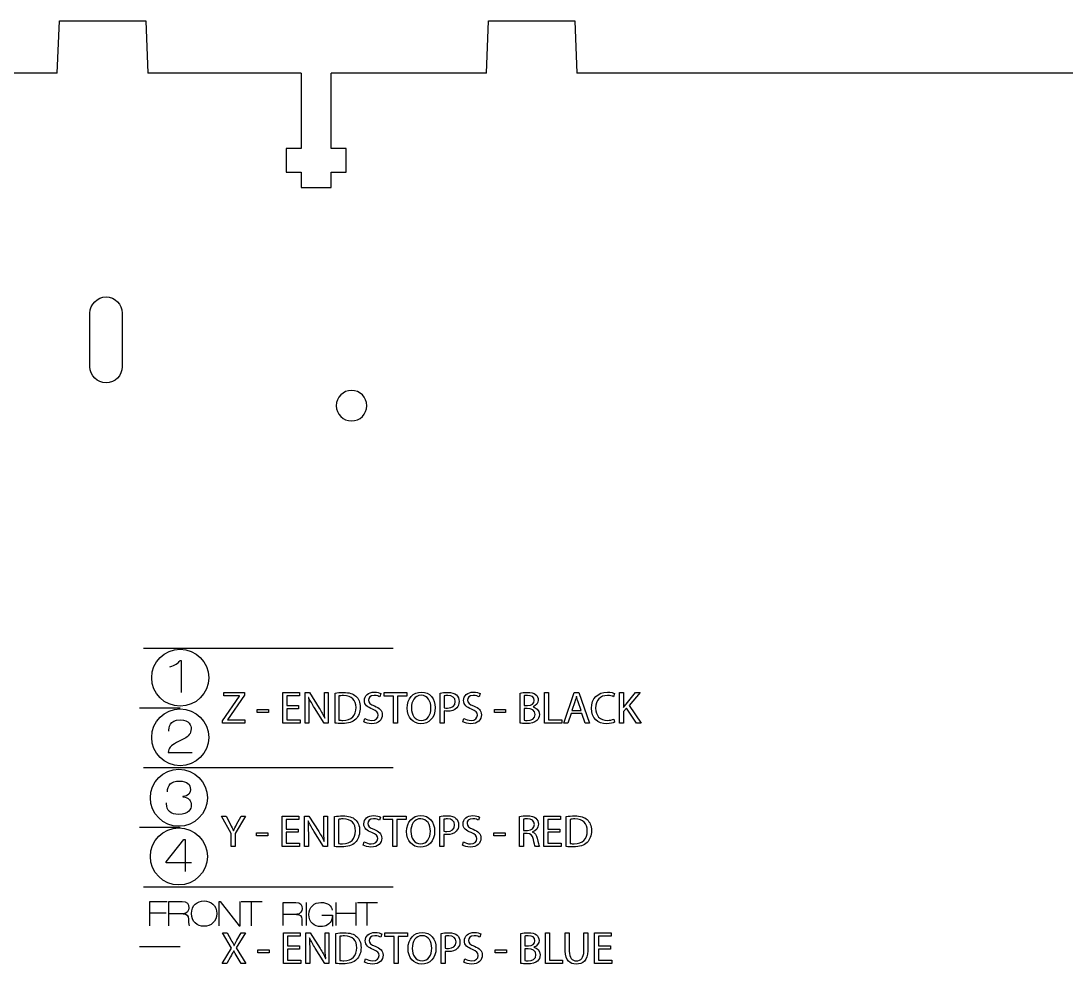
# Model space of a CAD drawing. Header units: millimetres. Extents: x -1014 to -186, y -862 to -38.
# Drawn here: x -575.5 to -478, y -126.3 to -38.4 of the extents above; entities that cross this region are included whole.
import ezdxf

# ---------------------------------------------------------------- set-up
doc = ezdxf.new("R2010")
doc.units = ezdxf.units.MM
doc.layers.add('CUTS', color=1, linetype='Continuous', lineweight=25, true_color=0xff0000)
doc.layers.add('TEXT', color=5, linetype='Continuous', true_color=0x0000ff)

msp = doc.modelspace()

# ---------------------------------------------------------------- linework, layer by layer
at = {"layer": 'CUTS', "color": 1, "lineweight": 25, "true_color": 0xff0000}
for p, q in [((-572.057, -43.31), (-571.857, -38.438)), ((-571.857, -38.438), (-563.819, -38.438)), ((-563.819, -38.438), (-563.619, -43.31)), ((-532.057, -43.31), (-531.857, -38.438)), ((-531.857, -38.438), (-523.828, -38.438)), ((-523.828, -38.438), (-523.628, -43.31)), ((-572.057, -43.31), (-630.968, -43.31)), ((-549.317, -43.31), (-563.619, -43.31)), ((-549.317, -43.31), (-549.317, -50.327)), ((-532.057, -43.31), (-546.516, -43.31)), ((-546.516, -50.327), (-546.516, -43.31)), ((-464.985, -43.31), (-523.628, -43.31)), ((-549.317, -50.327), (-550.717, -50.327)), ((-550.717, -50.327), (-550.717, -52.527)), ((-545.117, -50.327), (-546.516, -50.327)), ((-545.117, -52.527), (-545.117, -50.327)), ((-550.717, -52.527), (-549.317, -52.527)), ((-549.317, -52.527), (-549.317, -53.97)), ((-546.516, -53.97), (-546.516, -52.527)), ((-546.516, -52.527), (-545.117, -52.527)), ((-549.317, -53.97), (-546.516, -53.97))]:
    msp.add_line(p, q, dxfattribs=at)
for points in [[(-569.011, -70.666), (-569.011, -65.666)], [(-566.011, -65.666), (-566.011, -70.666), (-566.011, -70.666)]]:
    msp.add_lwpolyline(points, dxfattribs=at)
for points in [[(-569.011, -65.666), (-569.011, -64.838), (-568.339, -64.166), (-567.511, -64.166)], [(-567.511, -64.166), (-566.683, -64.166), (-566.011, -64.838), (-566.011, -65.666)], [(-567.511, -72.166), (-568.339, -72.166), (-569.011, -71.494), (-569.011, -70.666)], [(-566.011, -70.666), (-566.011, -71.495), (-566.683, -72.166), (-567.511, -72.166)], [(-544.628, -72.874), (-545.415, -72.874), (-546.053, -73.512), (-546.053, -74.299)], [(-543.203, -74.299), (-543.203, -73.512), (-543.841, -72.874), (-544.628, -72.874)], [(-546.053, -74.299), (-546.053, -75.085), (-545.415, -75.723), (-544.628, -75.723)], [(-544.628, -75.723), (-543.841, -75.723), (-543.203, -75.085), (-543.203, -74.299)]]:
    msp.add_open_spline(points, degree=3, dxfattribs=at)
at = {"layer": 'TEXT', "color": 5, "lineweight": 25, "true_color": 0x0000ff}
for points in [[(-564.019, -96.902), (-540.736, -96.902)], [(-560.614, -98.063), (-560.504, -98.063), (-560.504, -101.041)], [(-556.667, -103.68), (-555.089, -101.365), (-555.089, -101.353), (-556.532, -101.353), (-556.532, -101.044), (-554.607, -101.044), (-554.607, -101.268), (-556.18, -103.574), (-556.18, -103.586), (-554.585, -103.586), (-554.585, -103.895), (-556.667, -103.895), (-556.667, -103.68), (-556.667, -103.68)], [(-549.565, -102.559), (-550.669, -102.559), (-550.669, -103.587), (-549.433, -103.587), (-549.433, -103.896), (-551.041, -103.896), (-551.041, -101.044), (-549.497, -101.044), (-549.497, -101.353), (-550.669, -101.353), (-550.669, -102.254), (-549.565, -102.254), (-549.565, -102.559), (-549.565, -102.559)], [(-548.954, -103.896), (-548.954, -101.044), (-548.548, -101.044), (-547.638, -102.487)], [(-547.16, -102.237), (-547.16, -101.044), (-546.814, -101.044), (-546.814, -103.896), (-547.186, -103.896), (-548.091, -102.449)], [(-546.169, -103.887), (-546.169, -101.086), (-546.169, -101.086)], [(-541.885, -101.137), (-541.987, -101.438)], [(-540.721, -101.357), (-541.588, -101.357), (-541.588, -101.044), (-539.477, -101.044), (-539.477, -101.357), (-540.349, -101.357), (-540.349, -103.895), (-540.721, -103.895), (-540.721, -101.357), (-540.721, -101.357)], [(-535.988, -102.753), (-535.988, -103.895), (-536.356, -103.895), (-536.356, -101.078), (-536.356, -101.078)], [(-532.64, -101.137), (-532.741, -101.438)], [(-528.923, -103.888), (-528.923, -101.086), (-528.923, -101.086)], [(-526.632, -101.044), (-526.26, -101.044), (-526.26, -103.587), (-525.041, -103.587), (-525.041, -103.896), (-526.632, -103.896), (-526.632, -101.044), (-526.632, -101.044)], [(-524.169, -102.999), (-524.465, -103.896), (-524.845, -103.896), (-523.872, -101.044), (-523.433, -101.044), (-522.459, -103.896), (-522.853, -103.896), (-523.157, -102.999), (-524.169, -102.999), (-524.169, -102.999)], [(-520.106, -101.124), (-520.199, -101.425)], [(-519.648, -101.044), (-519.279, -101.044), (-519.279, -102.419), (-519.267, -102.419)], [(-519.042, -102.115), (-518.171, -101.044), (-517.714, -101.044), (-518.746, -102.254), (-517.634, -103.896), (-518.069, -103.896), (-519.005, -102.495), (-519.279, -102.809), (-519.279, -103.896), (-519.648, -103.896), (-519.648, -101.044), (-519.648, -101.044)], [(-548.62, -101.497), (-548.633, -101.501)], [(-545.801, -101.353), (-545.801, -103.608), (-545.801, -103.608)], [(-535.988, -101.344), (-535.988, -102.453), (-535.988, -102.453)], [(-528.554, -101.331), (-528.554, -102.254), (-528.554, -102.254)], [(-528.554, -102.254), (-528.22, -102.254)], [(-523.813, -101.886), (-524.092, -102.711), (-523.229, -102.711), (-523.229, -102.711)], [(-523.661, -101.37), (-523.669, -101.37)], [(-523.229, -102.711), (-523.513, -101.89)], [(-564.395, -102.461), (-560.604, -102.461)], [(-553.429, -102.618), (-552.384, -102.618), (-552.384, -102.889), (-553.429, -102.889), (-553.429, -102.618), (-553.429, -102.618)], [(-548.608, -102.677), (-548.608, -103.896), (-548.954, -103.896), (-548.954, -103.896)], [(-531.314, -102.618), (-530.269, -102.618), (-530.269, -102.889), (-531.314, -102.889), (-531.314, -102.618), (-531.314, -102.618)], [(-528.25, -102.529), (-528.554, -102.529), (-528.554, -103.616), (-528.554, -103.616)], [(-527.712, -102.36), (-527.712, -102.373)], [(-547.131, -103.414), (-547.118, -103.409)], [(-543.493, -103.757), (-543.396, -103.447), (-543.396, -103.447)], [(-534.247, -103.757), (-534.15, -103.447), (-534.15, -103.447)], [(-520.186, -103.511), (-520.114, -103.807), (-520.114, -103.807)], [(-560.21, -105.324), (-560.938, -105.696)], [(-561.712, -106.632), (-559.495, -106.632)], [(-564.019, -108.02), (-540.736, -108.02)], [(-560.347, -110.738), (-560.347, -110.747)], [(-555.838, -115.395), (-555.838, -114.186), (-556.743, -112.544), (-556.32, -112.544), (-555.918, -113.331)], [(-555.339, -113.331), (-554.928, -112.544), (-554.513, -112.544), (-555.466, -114.181), (-555.466, -115.395), (-555.838, -115.395), (-555.838, -115.395)], [(-549.615, -114.059), (-550.72, -114.059), (-550.72, -115.087), (-549.484, -115.087), (-549.484, -115.396), (-551.092, -115.396), (-551.092, -112.544), (-549.548, -112.544), (-549.548, -112.853), (-550.72, -112.853), (-550.72, -113.755), (-549.615, -113.755), (-549.615, -114.059), (-549.615, -114.059)], [(-549.005, -115.395), (-549.005, -112.544), (-548.599, -112.544), (-547.689, -113.987)], [(-548.671, -112.997), (-548.684, -113.001)], [(-547.211, -113.737), (-547.211, -112.544), (-546.864, -112.544), (-546.864, -115.395), (-547.237, -115.395), (-548.142, -113.949)], [(-546.22, -115.387), (-546.22, -112.586), (-546.22, -112.586)], [(-545.851, -112.853), (-545.851, -115.108), (-545.851, -115.108)], [(-541.937, -112.637), (-542.038, -112.938)], [(-540.772, -112.857), (-541.639, -112.857), (-541.639, -112.544), (-539.528, -112.544), (-539.528, -112.857), (-540.399, -112.857), (-540.399, -115.396), (-540.772, -115.396), (-540.772, -112.857), (-540.772, -112.857)], [(-536.039, -114.253), (-536.039, -115.396), (-536.407, -115.396), (-536.407, -112.578), (-536.407, -112.578)], [(-536.039, -112.844), (-536.039, -113.953), (-536.039, -113.953)], [(-532.691, -112.637), (-532.793, -112.938)], [(-528.258, -114.161), (-528.605, -114.161), (-528.605, -115.396), (-528.974, -115.396), (-528.974, -112.582), (-528.974, -112.582)], [(-528.605, -112.84), (-528.605, -113.881), (-528.605, -113.881)], [(-525.224, -114.059), (-526.328, -114.059), (-526.328, -115.087), (-525.092, -115.087), (-525.092, -115.396), (-526.7, -115.396), (-526.7, -112.544), (-525.156, -112.544), (-525.156, -112.853), (-526.328, -112.853), (-526.328, -113.755), (-525.224, -113.755), (-525.224, -114.059), (-525.224, -114.059)], [(-524.613, -115.387), (-524.613, -112.586), (-524.613, -112.586)], [(-524.245, -112.853), (-524.245, -115.108), (-524.245, -115.108)], [(-564.395, -113.58), (-560.604, -113.58)], [(-555.635, -113.919), (-555.626, -113.919)], [(-528.605, -113.881), (-528.229, -113.881)], [(-560.153, -116.912), (-561.913, -116.912), (-561.913, -116.798), (-560.263, -114.72), (-560.153, -114.72), (-560.153, -116.912)], [(-553.479, -114.118), (-552.434, -114.118), (-552.434, -114.389), (-553.479, -114.389), (-553.479, -114.118), (-553.479, -114.118)], [(-548.658, -114.177), (-548.658, -115.395), (-549.005, -115.395), (-549.005, -115.395)], [(-547.182, -114.913), (-547.169, -114.909)], [(-543.544, -115.256), (-543.447, -114.947), (-543.447, -114.947)], [(-534.299, -115.256), (-534.202, -114.947), (-534.202, -114.947)], [(-531.365, -114.118), (-530.32, -114.118), (-530.32, -114.389), (-531.365, -114.389), (-531.365, -114.118), (-531.365, -114.118)], [(-527.751, -114.025), (-527.751, -114.038)], [(-527.116, -115.396), (-527.497, -115.396)], [(-559.544, -116.912), (-560.153, -116.912), (-560.153, -117.699)], [(-564.019, -119.139), (-540.736, -119.139)], [(-563.424, -122.766), (-563.424, -120.495), (-561.831, -120.495)], [(-561.665, -122.766), (-561.665, -120.495), (-560.415, -120.495)], [(-556.966, -122.766), (-556.966, -120.495), (-556.883, -120.495), (-555.094, -122.766), (-555.02, -122.766), (-555.02, -120.495)], [(-554.932, -120.495), (-552.974, -120.495)], [(-553.948, -122.766), (-553.948, -120.495)], [(-551.012, -122.757), (-551.012, -120.602), (-549.826, -120.602)], [(-548.872, -120.602), (-548.872, -122.757)], [(-546.071, -122.757), (-546.071, -120.602)], [(-544.224, -120.602), (-544.224, -122.757)], [(-544.077, -120.602), (-542.218, -120.602)], [(-543.178, -122.756), (-543.178, -120.621)], [(-563.424, -121.552), (-561.924, -121.552)], [(-560.329, -121.656), (-560.333, -121.662), (-561.665, -121.667)], [(-549.745, -121.703), (-549.748, -121.709), (-551.013, -121.714)], [(-546.071, -121.604), (-544.224, -121.604)], [(-547.415, -121.794), (-546.401, -121.794), (-546.401, -122.805)], [(-555.922, -125.669), (-556.265, -126.295), (-556.688, -126.295), (-555.817, -124.853), (-556.654, -123.444), (-556.227, -123.444), (-555.85, -124.112)], [(-555.317, -124.112), (-554.932, -123.444), (-554.505, -123.444), (-555.372, -124.832), (-554.484, -126.295), (-554.911, -126.295), (-554.911, -126.296)], [(-549.488, -124.959), (-550.593, -124.959), (-550.593, -125.987), (-549.357, -125.987), (-549.357, -126.296), (-550.965, -126.296), (-550.965, -123.444), (-549.421, -123.444), (-549.421, -123.753), (-550.593, -123.753), (-550.593, -124.654), (-549.488, -124.654), (-549.488, -124.959), (-549.488, -124.959)], [(-548.878, -126.296), (-548.878, -123.444), (-548.472, -123.444), (-547.562, -124.887)], [(-547.084, -124.637), (-547.084, -123.444), (-546.737, -123.444), (-546.737, -126.296), (-547.11, -126.296), (-548.015, -124.849)], [(-546.093, -126.288), (-546.093, -123.486), (-546.093, -123.486)], [(-541.809, -123.537), (-541.911, -123.837)], [(-540.645, -123.757), (-541.512, -123.757), (-541.512, -123.444), (-539.401, -123.444), (-539.401, -123.757), (-540.272, -123.757), (-540.272, -126.296), (-540.645, -126.296), (-540.645, -123.757), (-540.645, -123.757)], [(-535.912, -125.154), (-535.912, -126.296), (-536.28, -126.296), (-536.28, -123.478), (-536.28, -123.478)], [(-532.564, -123.537), (-532.666, -123.837)], [(-528.846, -126.287), (-528.846, -123.486), (-528.846, -123.486)], [(-526.556, -123.444), (-526.184, -123.444), (-526.184, -125.987), (-524.965, -125.987), (-524.965, -126.296), (-526.556, -126.296), (-526.556, -123.444), (-526.556, -123.444)], [(-524.71, -125.124), (-524.71, -123.444), (-524.338, -123.444), (-524.338, -123.444)], [(-524.338, -123.444), (-524.338, -125.137)], [(-522.98, -125.137), (-522.98, -123.444), (-522.607, -123.444), (-522.607, -125.111)], [(-520.495, -124.959), (-521.599, -124.959), (-521.599, -125.987), (-520.363, -125.987), (-520.363, -126.296), (-521.971, -126.296), (-521.971, -123.444), (-520.427, -123.444), (-520.427, -123.753), (-521.599, -123.753), (-521.599, -124.654), (-520.495, -124.654), (-520.495, -124.959), (-520.495, -124.959)], [(-564.395, -124.698), (-560.604, -124.698)], [(-555.588, -124.595), (-555.576, -124.595)], [(-548.544, -123.897), (-548.556, -123.901)], [(-545.724, -123.753), (-545.724, -126.008), (-545.724, -126.008)], [(-535.912, -123.745), (-535.912, -124.853), (-535.912, -124.853)], [(-528.478, -123.732), (-528.478, -124.654), (-528.478, -124.654)], [(-528.478, -124.654), (-528.144, -124.654)], [(-555.605, -125.103), (-555.614, -125.103)], [(-554.911, -126.296), (-555.279, -125.665)], [(-553.353, -125.018), (-552.307, -125.018), (-552.307, -125.289), (-553.353, -125.289), (-553.353, -125.018), (-553.353, -125.018)], [(-548.531, -125.077), (-548.531, -126.296), (-548.878, -126.296), (-548.878, -126.296)], [(-531.238, -125.018), (-530.193, -125.018), (-530.193, -125.289), (-531.238, -125.289), (-531.238, -125.018), (-531.238, -125.018)], [(-528.174, -124.929), (-528.478, -124.929), (-528.478, -126.016), (-528.478, -126.016)], [(-527.636, -124.76), (-527.636, -124.773)], [(-547.054, -125.814), (-547.042, -125.809)], [(-543.417, -126.156), (-543.32, -125.847), (-543.32, -125.847)], [(-534.172, -126.156), (-534.074, -125.847), (-534.074, -125.847)]]:
    msp.add_lwpolyline(points, dxfattribs=at)
for points in [[(-563.259, -99.652), (-563.259, -98.185), (-562.07, -96.996), (-560.604, -96.996)], [(-560.604, -96.996), (-559.137, -96.996), (-557.948, -98.185), (-557.948, -99.652)], [(-561.553, -98.625), (-561.096, -98.511), (-560.791, -98.27), (-560.614, -98.063)], [(-560.604, -102.308), (-562.07, -102.308), (-563.259, -101.118), (-563.259, -99.652)], [(-557.948, -99.652), (-557.948, -101.118), (-559.137, -102.308), (-560.604, -102.308)], [(-546.169, -101.086), (-545.945, -101.049), (-545.678, -101.023), (-545.386, -101.023)], [(-545.369, -101.315), (-545.56, -101.315), (-545.703, -101.332), (-545.801, -101.353)], [(-545.386, -101.023), (-544.857, -101.023), (-544.481, -101.15), (-544.231, -101.378)], [(-544.214, -102.415), (-544.21, -101.742), (-544.591, -101.315), (-545.369, -101.315)], [(-543.434, -101.772), (-543.434, -101.328), (-543.066, -100.997), (-542.512, -100.997)], [(-542.525, -101.303), (-542.914, -101.303), (-543.062, -101.535), (-543.062, -101.73)], [(-541.987, -101.438), (-542.076, -101.383), (-542.266, -101.303), (-542.525, -101.303)], [(-542.512, -100.997), (-542.224, -100.997), (-542.008, -101.065), (-541.885, -101.137)], [(-539.442, -102.491), (-539.442, -101.585), (-538.884, -100.993), (-538.122, -100.993)], [(-538.135, -101.294), (-538.748, -101.294), (-539.053, -101.861), (-539.053, -102.483)], [(-537.225, -102.457), (-537.225, -101.886), (-537.521, -101.294), (-538.135, -101.294)], [(-538.122, -100.993), (-537.339, -100.993), (-536.836, -101.59), (-536.836, -102.44)], [(-536.356, -101.078), (-536.178, -101.048), (-535.945, -101.022), (-535.649, -101.022)], [(-535.641, -101.314), (-535.802, -101.314), (-535.924, -101.327), (-535.988, -101.344)], [(-535.649, -101.022), (-535.285, -101.022), (-535.019, -101.107), (-534.85, -101.26)], [(-534.968, -101.878), (-534.968, -101.497), (-535.239, -101.314), (-535.641, -101.314)], [(-534.85, -101.26), (-534.697, -101.395), (-534.6, -101.602), (-534.6, -101.856)], [(-534.188, -101.772), (-534.188, -101.328), (-533.821, -100.997), (-533.266, -100.997)], [(-533.279, -101.303), (-533.668, -101.303), (-533.816, -101.535), (-533.816, -101.73)], [(-532.741, -101.438), (-532.83, -101.383), (-533.021, -101.303), (-533.279, -101.303)], [(-533.266, -100.997), (-532.978, -100.997), (-532.763, -101.065), (-532.64, -101.137)], [(-528.923, -101.086), (-528.762, -101.049), (-528.503, -101.023), (-528.25, -101.023)], [(-528.228, -101.306), (-528.398, -101.306), (-528.495, -101.319), (-528.554, -101.331)], [(-528.25, -101.023), (-527.881, -101.023), (-527.645, -101.086), (-527.471, -101.23)], [(-527.606, -101.772), (-527.606, -101.442), (-527.856, -101.306), (-528.228, -101.306)], [(-527.471, -101.23), (-527.323, -101.34), (-527.23, -101.509), (-527.23, -101.734)], [(-522.272, -102.495), (-522.272, -101.598), (-521.667, -100.997), (-520.783, -100.997)], [(-520.77, -101.306), (-521.438, -101.306), (-521.883, -101.734), (-521.883, -102.483)], [(-520.783, -100.997), (-520.432, -100.997), (-520.203, -101.074), (-520.106, -101.124)], [(-520.199, -101.425), (-520.334, -101.357), (-520.533, -101.306), (-520.77, -101.306)], [(-548.633, -101.501), (-548.612, -101.861), (-548.608, -102.204), (-548.608, -102.677)], [(-548.091, -102.449), (-548.29, -102.132), (-548.481, -101.806), (-548.62, -101.497)], [(-547.118, -103.409), (-547.152, -103.028), (-547.16, -102.682), (-547.16, -102.237)], [(-544.231, -101.378), (-543.973, -101.611), (-543.825, -101.941), (-543.825, -102.402)], [(-542.681, -102.584), (-543.146, -102.415), (-543.434, -102.169), (-543.434, -101.772)], [(-543.062, -101.73), (-543.062, -101.996), (-542.888, -102.127), (-542.495, -102.28)], [(-542.495, -102.28), (-542.012, -102.466), (-541.771, -102.699), (-541.771, -103.118)], [(-535.683, -102.483), (-535.239, -102.483), (-534.968, -102.262), (-534.968, -101.878)], [(-534.6, -101.856), (-534.6, -102.114), (-534.676, -102.317), (-534.82, -102.465)], [(-533.435, -102.584), (-533.901, -102.415), (-534.188, -102.169), (-534.188, -101.772)], [(-533.816, -101.73), (-533.816, -101.996), (-533.643, -102.127), (-533.249, -102.28)], [(-533.249, -102.28), (-532.767, -102.466), (-532.526, -102.699), (-532.526, -103.118)], [(-528.22, -102.254), (-527.835, -102.254), (-527.606, -102.047), (-527.606, -101.772)], [(-527.23, -101.734), (-527.23, -102.013), (-527.416, -102.254), (-527.712, -102.36)], [(-523.669, -101.37), (-523.712, -101.535), (-523.754, -101.713), (-523.813, -101.886)], [(-523.513, -101.89), (-523.577, -101.704), (-523.619, -101.535), (-523.661, -101.37)], [(-519.267, -102.419), (-519.19, -102.309), (-519.114, -102.208), (-519.042, -102.115)], [(-563.259, -105.209), (-563.259, -103.742), (-562.07, -102.553), (-560.604, -102.553)], [(-560.604, -102.553), (-559.137, -102.553), (-557.948, -103.742), (-557.948, -105.209)], [(-547.638, -102.487), (-547.431, -102.821), (-547.262, -103.121), (-547.131, -103.414)], [(-545.428, -103.625), (-544.637, -103.625), (-544.214, -103.185), (-544.214, -102.415)], [(-543.825, -102.402), (-543.825, -102.867), (-543.973, -103.248), (-544.235, -103.511)], [(-541.771, -103.118), (-541.771, -103.558), (-542.093, -103.943), (-542.766, -103.943)], [(-542.74, -103.634), (-542.364, -103.634), (-542.144, -103.434), (-542.144, -103.147)], [(-542.144, -103.147), (-542.144, -102.885), (-542.296, -102.728), (-542.681, -102.584)], [(-538.16, -103.942), (-538.917, -103.942), (-539.442, -103.354), (-539.442, -102.491)], [(-539.053, -102.483), (-539.053, -103.096), (-538.723, -103.642), (-538.139, -103.642)], [(-536.836, -102.44), (-536.836, -103.418), (-537.432, -103.942), (-538.16, -103.942)], [(-538.139, -103.642), (-537.555, -103.642), (-537.225, -103.105), (-537.225, -102.457)], [(-535.988, -102.453), (-535.908, -102.474), (-535.806, -102.483), (-535.683, -102.483)], [(-535.692, -102.779), (-535.802, -102.779), (-535.903, -102.774), (-535.988, -102.753)], [(-534.82, -102.465), (-535.019, -102.673), (-535.332, -102.779), (-535.692, -102.779)], [(-532.526, -103.118), (-532.526, -103.558), (-532.847, -103.943), (-533.52, -103.943)], [(-533.495, -103.634), (-533.118, -103.634), (-532.898, -103.434), (-532.898, -103.147)], [(-532.898, -103.147), (-532.898, -102.885), (-533.05, -102.728), (-533.435, -102.584)], [(-527.514, -103.08), (-527.514, -102.694), (-527.848, -102.529), (-528.25, -102.529)], [(-528.246, -103.634), (-527.865, -103.634), (-527.514, -103.494), (-527.514, -103.08)], [(-527.712, -102.373), (-527.442, -102.436), (-527.124, -102.66), (-527.124, -103.084)], [(-527.124, -103.084), (-527.124, -103.329), (-527.222, -103.519), (-527.37, -103.655)], [(-520.867, -103.942), (-521.671, -103.942), (-522.272, -103.434), (-522.272, -102.495)], [(-521.883, -102.483), (-521.883, -103.185), (-521.48, -103.629), (-520.791, -103.629)], [(-561.649, -104.644), (-561.649, -104.322), (-561.64, -103.586), (-560.591, -103.586)], [(-560.591, -103.586), (-559.753, -103.586), (-559.584, -104.136), (-559.584, -104.424)], [(-545.5, -103.921), (-545.767, -103.921), (-545.983, -103.909), (-546.169, -103.887)], [(-545.801, -103.608), (-545.708, -103.621), (-545.573, -103.625), (-545.428, -103.625)], [(-544.235, -103.511), (-544.506, -103.777), (-544.946, -103.921), (-545.5, -103.921)], [(-542.766, -103.943), (-543.041, -103.943), (-543.341, -103.858), (-543.493, -103.757)], [(-543.396, -103.447), (-543.231, -103.553), (-542.994, -103.634), (-542.74, -103.634)], [(-533.52, -103.943), (-533.795, -103.943), (-534.095, -103.858), (-534.247, -103.757)], [(-534.15, -103.447), (-533.985, -103.553), (-533.749, -103.634), (-533.495, -103.634)], [(-528.351, -103.922), (-528.605, -103.922), (-528.799, -103.905), (-528.923, -103.888)], [(-528.554, -103.616), (-528.478, -103.629), (-528.376, -103.634), (-528.246, -103.634)], [(-527.37, -103.655), (-527.564, -103.837), (-527.886, -103.922), (-528.351, -103.922)], [(-520.114, -103.807), (-520.245, -103.875), (-520.52, -103.942), (-520.867, -103.942)], [(-520.791, -103.629), (-520.562, -103.629), (-520.334, -103.583), (-520.186, -103.511)], [(-560.604, -107.865), (-562.07, -107.865), (-563.259, -106.675), (-563.259, -105.209)], [(-557.948, -105.209), (-557.948, -106.675), (-559.137, -107.865), (-560.604, -107.865)], [(-559.584, -104.424), (-559.584, -104.859), (-559.846, -105.109), (-560.21, -105.324)], [(-560.938, -105.696), (-561.479, -106.013), (-561.704, -106.188), (-561.712, -106.632)], [(-563.384, -110.844), (-563.384, -109.377), (-562.195, -108.188), (-560.728, -108.188)], [(-560.728, -108.188), (-559.261, -108.188), (-558.072, -109.377), (-558.072, -110.844)], [(-561.794, -110.29), (-561.765, -109.672), (-561.502, -109.287), (-560.664, -109.287)], [(-560.664, -109.287), (-559.954, -109.287), (-559.645, -109.608), (-559.645, -110.07)], [(-559.645, -110.07), (-559.645, -110.362), (-559.814, -110.683), (-560.347, -110.738)], [(-560.728, -113.5), (-562.195, -113.5), (-563.384, -112.31), (-563.384, -110.844)], [(-558.072, -110.844), (-558.072, -112.311), (-559.261, -113.5), (-560.728, -113.5)], [(-560.347, -110.747), (-559.772, -110.81), (-559.577, -111.144), (-559.577, -111.542)], [(-561.879, -111.419), (-561.879, -111.394), (-561.874, -111.36), (-561.874, -111.326)], [(-560.732, -112.401), (-561.511, -112.401), (-561.879, -112.012), (-561.879, -111.419)], [(-559.577, -111.542), (-559.577, -111.872), (-559.793, -112.401), (-560.732, -112.401)], [(-548.684, -113.001), (-548.663, -113.361), (-548.658, -113.703), (-548.658, -114.177)], [(-548.142, -113.949), (-548.341, -113.631), (-548.531, -113.305), (-548.671, -112.997)], [(-546.22, -112.586), (-545.996, -112.548), (-545.729, -112.523), (-545.437, -112.523)], [(-545.42, -112.815), (-545.61, -112.815), (-545.754, -112.832), (-545.851, -112.853)], [(-545.437, -112.523), (-544.908, -112.523), (-544.531, -112.649), (-544.282, -112.878)], [(-544.265, -113.915), (-544.261, -113.242), (-544.642, -112.815), (-545.42, -112.815)], [(-544.282, -112.878), (-544.024, -113.111), (-543.876, -113.441), (-543.876, -113.902)], [(-543.485, -113.272), (-543.485, -112.827), (-543.117, -112.498), (-542.563, -112.498)], [(-542.575, -112.802), (-542.965, -112.802), (-543.113, -113.035), (-543.113, -113.23)], [(-542.038, -112.938), (-542.127, -112.882), (-542.318, -112.802), (-542.575, -112.802)], [(-542.563, -112.498), (-542.275, -112.498), (-542.059, -112.565), (-541.937, -112.637)], [(-539.493, -113.991), (-539.493, -113.085), (-538.934, -112.493), (-538.173, -112.493)], [(-538.185, -112.794), (-538.799, -112.794), (-539.103, -113.361), (-539.103, -113.983)], [(-537.276, -113.957), (-537.276, -113.386), (-537.572, -112.794), (-538.185, -112.794)], [(-538.173, -112.493), (-537.39, -112.493), (-536.886, -113.09), (-536.886, -113.94)], [(-536.407, -112.578), (-536.229, -112.548), (-535.996, -112.523), (-535.7, -112.523)], [(-535.692, -112.815), (-535.853, -112.815), (-535.975, -112.827), (-536.039, -112.844)], [(-535.7, -112.523), (-535.336, -112.523), (-535.07, -112.608), (-534.901, -112.76)], [(-535.019, -113.378), (-535.019, -112.997), (-535.29, -112.815), (-535.692, -112.815)], [(-534.901, -112.76), (-534.748, -112.896), (-534.651, -113.103), (-534.651, -113.356)], [(-534.239, -113.272), (-534.239, -112.827), (-533.871, -112.498), (-533.317, -112.498)], [(-533.33, -112.802), (-533.719, -112.802), (-533.867, -113.035), (-533.867, -113.23)], [(-532.793, -112.938), (-532.881, -112.882), (-533.072, -112.802), (-533.33, -112.802)], [(-533.317, -112.498), (-533.029, -112.498), (-532.813, -112.565), (-532.691, -112.637)], [(-528.974, -112.582), (-528.787, -112.548), (-528.516, -112.523), (-528.267, -112.523)], [(-528.241, -112.811), (-528.419, -112.811), (-528.542, -112.823), (-528.605, -112.84)], [(-528.267, -112.523), (-527.873, -112.523), (-527.615, -112.599), (-527.442, -112.755)], [(-527.586, -113.339), (-527.586, -112.971), (-527.852, -112.811), (-528.241, -112.811)], [(-527.442, -112.755), (-527.302, -112.882), (-527.218, -113.077), (-527.218, -113.302)], [(-524.613, -112.586), (-524.389, -112.548), (-524.122, -112.523), (-523.83, -112.523)], [(-523.813, -112.815), (-524.004, -112.815), (-524.148, -112.832), (-524.245, -112.853)], [(-523.83, -112.523), (-523.301, -112.523), (-522.925, -112.649), (-522.675, -112.878)], [(-522.658, -113.915), (-522.654, -113.242), (-523.035, -112.815), (-523.813, -112.815)], [(-522.675, -112.878), (-522.417, -113.111), (-522.269, -113.441), (-522.269, -113.902)], [(-563.384, -116.309), (-563.384, -114.843), (-562.195, -113.654), (-560.728, -113.654)], [(-560.728, -113.654), (-559.261, -113.654), (-558.072, -114.843), (-558.072, -116.309)], [(-555.918, -113.331), (-555.813, -113.546), (-555.724, -113.72), (-555.635, -113.919)], [(-555.626, -113.919), (-555.55, -113.733), (-555.449, -113.546), (-555.339, -113.331)], [(-547.689, -113.987), (-547.482, -114.321), (-547.313, -114.621), (-547.182, -114.913)], [(-547.169, -114.909), (-547.203, -114.528), (-547.211, -114.181), (-547.211, -113.737)], [(-545.479, -115.125), (-544.688, -115.125), (-544.265, -114.685), (-544.265, -113.915)], [(-543.876, -113.902), (-543.876, -114.368), (-544.024, -114.748), (-544.286, -115.01)], [(-542.732, -114.084), (-543.197, -113.915), (-543.485, -113.67), (-543.485, -113.272)], [(-543.113, -113.23), (-543.113, -113.496), (-542.939, -113.627), (-542.546, -113.78)], [(-542.546, -113.78), (-542.064, -113.966), (-541.822, -114.198), (-541.822, -114.617)], [(-539.103, -113.983), (-539.103, -114.596), (-538.774, -115.142), (-538.19, -115.142)], [(-536.886, -113.94), (-536.886, -114.917), (-537.483, -115.442), (-538.211, -115.442)], [(-538.19, -115.142), (-537.605, -115.142), (-537.276, -114.604), (-537.276, -113.957)], [(-536.039, -113.953), (-535.958, -113.974), (-535.857, -113.983), (-535.734, -113.983)], [(-534.871, -113.966), (-535.07, -114.173), (-535.383, -114.279), (-535.742, -114.279)], [(-535.734, -113.983), (-535.29, -113.983), (-535.019, -113.763), (-535.019, -113.378)], [(-534.651, -113.356), (-534.651, -113.615), (-534.727, -113.818), (-534.871, -113.966)], [(-533.486, -114.084), (-533.952, -113.915), (-534.239, -113.67), (-534.239, -113.272)], [(-533.867, -113.23), (-533.867, -113.496), (-533.694, -113.627), (-533.3, -113.78)], [(-533.3, -113.78), (-532.818, -113.966), (-532.577, -114.198), (-532.577, -114.617)], [(-528.229, -113.881), (-527.835, -113.881), (-527.586, -113.665), (-527.586, -113.339)], [(-527.218, -113.302), (-527.218, -113.674), (-527.455, -113.924), (-527.751, -114.025)], [(-523.872, -115.125), (-523.081, -115.125), (-522.658, -114.685), (-522.658, -113.915)], [(-522.269, -113.902), (-522.269, -114.368), (-522.417, -114.748), (-522.679, -115.01)], [(-543.447, -114.947), (-543.282, -115.053), (-543.045, -115.134), (-542.791, -115.134)], [(-541.822, -114.617), (-541.822, -115.058), (-542.144, -115.443), (-542.817, -115.443)], [(-542.791, -115.134), (-542.415, -115.134), (-542.194, -114.935), (-542.194, -114.647)], [(-542.194, -114.647), (-542.194, -114.385), (-542.347, -114.228), (-542.732, -114.084)], [(-538.211, -115.442), (-538.968, -115.442), (-539.493, -114.854), (-539.493, -113.991)], [(-535.742, -114.279), (-535.853, -114.279), (-535.954, -114.275), (-536.039, -114.253)], [(-534.202, -114.947), (-534.036, -115.053), (-533.799, -115.134), (-533.546, -115.134)], [(-532.577, -114.617), (-532.577, -115.058), (-532.898, -115.443), (-533.571, -115.443)], [(-533.546, -115.134), (-533.169, -115.134), (-532.949, -114.935), (-532.949, -114.647)], [(-532.949, -114.647), (-532.949, -114.385), (-533.102, -114.228), (-533.486, -114.084)], [(-527.683, -114.715), (-527.768, -114.321), (-527.924, -114.173), (-528.258, -114.161)], [(-527.751, -114.038), (-527.535, -114.114), (-527.403, -114.317), (-527.336, -114.613)], [(-527.497, -115.396), (-527.544, -115.311), (-527.607, -115.07), (-527.683, -114.715)], [(-527.336, -114.613), (-527.243, -115.011), (-527.175, -115.286), (-527.116, -115.396)], [(-545.551, -115.421), (-545.818, -115.421), (-546.033, -115.408), (-546.22, -115.387)], [(-545.851, -115.108), (-545.759, -115.121), (-545.623, -115.125), (-545.479, -115.125)], [(-544.286, -115.01), (-544.557, -115.277), (-544.997, -115.421), (-545.551, -115.421)], [(-542.817, -115.443), (-543.092, -115.443), (-543.392, -115.358), (-543.544, -115.256)], [(-533.571, -115.443), (-533.846, -115.443), (-534.146, -115.358), (-534.299, -115.256)], [(-523.944, -115.421), (-524.211, -115.421), (-524.427, -115.408), (-524.613, -115.387)], [(-524.245, -115.108), (-524.152, -115.121), (-524.016, -115.125), (-523.872, -115.125)], [(-522.679, -115.01), (-522.95, -115.277), (-523.39, -115.421), (-523.944, -115.421)], [(-560.728, -118.965), (-562.195, -118.965), (-563.384, -117.777), (-563.384, -116.309)], [(-558.072, -116.309), (-558.072, -117.777), (-559.261, -118.965), (-560.728, -118.965)], [(-560.415, -120.495), (-559.961, -120.495), (-559.789, -120.712), (-559.789, -121.116)], [(-559.554, -121.631), (-559.554, -120.881), (-559.026, -120.445), (-558.378, -120.445)], [(-558.378, -120.445), (-557.729, -120.445), (-557.202, -120.881), (-557.202, -121.631)], [(-549.826, -120.602), (-549.395, -120.602), (-549.232, -120.807), (-549.232, -121.19)], [(-548.61, -121.728), (-548.61, -121.015), (-548.109, -120.602), (-547.493, -120.602)], [(-547.493, -120.602), (-546.82, -120.602), (-546.511, -120.9), (-546.432, -121.317)], [(-560.333, -121.662), (-559.983, -121.666), (-559.83, -121.828), (-559.83, -122.14)], [(-559.789, -121.116), (-559.789, -121.332), (-559.935, -121.634), (-560.329, -121.656)], [(-558.378, -122.817), (-559.026, -122.817), (-559.554, -122.381), (-559.554, -121.631)], [(-557.202, -121.631), (-557.202, -122.381), (-557.729, -122.817), (-558.378, -122.817)], [(-549.748, -121.709), (-549.416, -121.713), (-549.272, -121.866), (-549.272, -122.162)], [(-549.232, -121.19), (-549.232, -121.395), (-549.371, -121.682), (-549.745, -121.703)], [(-547.493, -122.853), (-548.109, -122.853), (-548.61, -122.439), (-548.61, -121.728)], [(-559.83, -122.14), (-559.83, -122.222), (-559.824, -122.674), (-559.78, -122.766)], [(-549.272, -122.162), (-549.272, -122.241), (-549.266, -122.669), (-549.223, -122.757)], [(-546.476, -122.155), (-546.625, -122.65), (-547.044, -122.853), (-547.493, -122.853)], [(-546.401, -121.794), (-546.432, -122.044), (-546.476, -122.155), (-546.476, -122.155)], [(-546.093, -123.486), (-545.868, -123.449), (-545.602, -123.423), (-545.31, -123.423)], [(-545.292, -123.715), (-545.483, -123.715), (-545.627, -123.732), (-545.724, -123.753)], [(-545.31, -123.423), (-544.781, -123.423), (-544.404, -123.55), (-544.155, -123.778)], [(-544.138, -124.815), (-544.133, -124.142), (-544.514, -123.715), (-545.292, -123.715)], [(-543.358, -124.172), (-543.358, -123.727), (-542.99, -123.397), (-542.436, -123.397)], [(-542.448, -123.702), (-542.838, -123.702), (-542.986, -123.935), (-542.986, -124.129)], [(-541.911, -123.837), (-542, -123.782), (-542.19, -123.702), (-542.448, -123.702)], [(-542.436, -123.397), (-542.148, -123.397), (-541.932, -123.465), (-541.809, -123.537)], [(-539.366, -124.891), (-539.366, -123.986), (-538.807, -123.394), (-538.045, -123.394)], [(-538.058, -123.694), (-538.672, -123.694), (-538.976, -124.261), (-538.976, -124.883)], [(-537.148, -124.857), (-537.148, -124.286), (-537.445, -123.694), (-538.058, -123.694)], [(-538.045, -123.394), (-537.263, -123.394), (-536.759, -123.99), (-536.759, -124.84)], [(-536.28, -123.478), (-536.102, -123.449), (-535.869, -123.423), (-535.573, -123.423)], [(-535.565, -123.715), (-535.726, -123.715), (-535.848, -123.728), (-535.912, -123.745)], [(-535.573, -123.423), (-535.209, -123.423), (-534.943, -123.508), (-534.773, -123.66)], [(-534.892, -124.278), (-534.892, -123.897), (-535.162, -123.715), (-535.565, -123.715)], [(-534.773, -123.66), (-534.621, -123.795), (-534.524, -124.003), (-534.524, -124.256)], [(-534.112, -124.172), (-534.112, -123.727), (-533.744, -123.397), (-533.19, -123.397)], [(-533.203, -123.702), (-533.592, -123.702), (-533.74, -123.935), (-533.74, -124.129)], [(-532.666, -123.837), (-532.754, -123.782), (-532.945, -123.702), (-533.203, -123.702)], [(-533.19, -123.397), (-532.903, -123.397), (-532.686, -123.465), (-532.564, -123.537)], [(-528.846, -123.486), (-528.685, -123.449), (-528.427, -123.423), (-528.174, -123.423)], [(-528.152, -123.706), (-528.322, -123.706), (-528.419, -123.719), (-528.478, -123.732)], [(-528.174, -123.423), (-527.805, -123.423), (-527.569, -123.486), (-527.395, -123.63)], [(-527.53, -124.172), (-527.53, -123.842), (-527.78, -123.706), (-528.152, -123.706)], [(-527.395, -123.63), (-527.247, -123.74), (-527.154, -123.909), (-527.154, -124.134)], [(-555.85, -124.112), (-555.745, -124.298), (-555.665, -124.443), (-555.588, -124.595)], [(-555.576, -124.595), (-555.495, -124.426), (-555.423, -124.294), (-555.317, -124.112)], [(-548.556, -123.901), (-548.535, -124.261), (-548.531, -124.604), (-548.531, -125.077)], [(-548.015, -124.849), (-548.214, -124.532), (-548.404, -124.206), (-548.544, -123.897)], [(-547.042, -125.809), (-547.076, -125.428), (-547.084, -125.082), (-547.084, -124.637)], [(-544.155, -123.778), (-543.897, -124.011), (-543.748, -124.341), (-543.748, -124.803)], [(-542.605, -124.984), (-543.07, -124.815), (-543.358, -124.569), (-543.358, -124.172)], [(-542.986, -124.129), (-542.986, -124.396), (-542.812, -124.527), (-542.419, -124.679)], [(-542.419, -124.679), (-541.937, -124.865), (-541.695, -125.098), (-541.695, -125.517)], [(-535.607, -124.883), (-535.162, -124.883), (-534.892, -124.662), (-534.892, -124.278)], [(-534.524, -124.256), (-534.524, -124.515), (-534.6, -124.717), (-534.744, -124.866)], [(-533.359, -124.984), (-533.825, -124.815), (-534.112, -124.569), (-534.112, -124.172)], [(-533.74, -124.129), (-533.74, -124.396), (-533.567, -124.527), (-533.174, -124.679)], [(-533.174, -124.679), (-532.691, -124.865), (-532.45, -125.098), (-532.45, -125.517)], [(-528.144, -124.654), (-527.759, -124.654), (-527.53, -124.447), (-527.53, -124.172)], [(-527.154, -124.134), (-527.154, -124.413), (-527.34, -124.654), (-527.636, -124.76)], [(-555.614, -125.103), (-555.694, -125.268), (-555.779, -125.42), (-555.922, -125.669)], [(-555.279, -125.665), (-555.427, -125.424), (-555.516, -125.268), (-555.605, -125.103)], [(-547.562, -124.887), (-547.355, -125.221), (-547.185, -125.522), (-547.054, -125.814)], [(-545.352, -126.025), (-544.561, -126.025), (-544.138, -125.585), (-544.138, -124.815)], [(-543.748, -124.803), (-543.748, -125.268), (-543.897, -125.648), (-544.159, -125.911)], [(-541.695, -125.517), (-541.695, -125.957), (-542.017, -126.342), (-542.689, -126.342)], [(-542.664, -126.033), (-542.288, -126.033), (-542.067, -125.834), (-542.067, -125.547)], [(-542.067, -125.547), (-542.067, -125.284), (-542.22, -125.127), (-542.605, -124.984)], [(-538.084, -126.342), (-538.841, -126.342), (-539.366, -125.754), (-539.366, -124.891)], [(-538.976, -124.883), (-538.976, -125.496), (-538.646, -126.042), (-538.062, -126.042)], [(-536.759, -124.84), (-536.759, -125.818), (-537.356, -126.342), (-538.084, -126.342)], [(-538.062, -126.042), (-537.478, -126.042), (-537.148, -125.505), (-537.148, -124.857)], [(-535.912, -124.853), (-535.831, -124.874), (-535.73, -124.883), (-535.607, -124.883)], [(-535.615, -125.179), (-535.726, -125.179), (-535.827, -125.174), (-535.912, -125.154)], [(-534.744, -124.866), (-534.943, -125.073), (-535.256, -125.179), (-535.615, -125.179)], [(-532.45, -125.517), (-532.45, -125.957), (-532.771, -126.342), (-533.444, -126.342)], [(-533.418, -126.033), (-533.042, -126.033), (-532.822, -125.834), (-532.822, -125.547)], [(-532.822, -125.547), (-532.822, -125.284), (-532.974, -125.127), (-533.359, -124.984)], [(-527.437, -125.479), (-527.437, -125.094), (-527.771, -124.929), (-528.174, -124.929)], [(-528.169, -126.034), (-527.788, -126.034), (-527.437, -125.894), (-527.437, -125.479)], [(-527.636, -124.773), (-527.365, -124.836), (-527.048, -125.06), (-527.048, -125.483)], [(-527.048, -125.483), (-527.048, -125.729), (-527.146, -125.919), (-527.293, -126.055)], [(-523.686, -126.342), (-524.27, -126.342), (-524.71, -126.012), (-524.71, -125.124)], [(-524.338, -125.137), (-524.338, -125.771), (-524.054, -126.042), (-523.674, -126.042)], [(-522.607, -125.111), (-522.607, -125.987), (-523.069, -126.342), (-523.686, -126.342)], [(-523.674, -126.042), (-523.255, -126.042), (-522.98, -125.763), (-522.98, -125.137)], [(-545.424, -126.322), (-545.69, -126.322), (-545.906, -126.309), (-546.093, -126.288)], [(-545.724, -126.008), (-545.631, -126.021), (-545.496, -126.025), (-545.352, -126.025)], [(-544.159, -125.911), (-544.43, -126.178), (-544.87, -126.322), (-545.424, -126.322)], [(-542.689, -126.342), (-542.965, -126.342), (-543.265, -126.257), (-543.417, -126.156)], [(-543.32, -125.847), (-543.155, -125.953), (-542.918, -126.033), (-542.664, -126.033)], [(-533.444, -126.342), (-533.719, -126.342), (-534.019, -126.257), (-534.172, -126.156)], [(-534.074, -125.847), (-533.909, -125.953), (-533.672, -126.033), (-533.418, -126.033)], [(-528.275, -126.321), (-528.529, -126.321), (-528.724, -126.305), (-528.846, -126.287)], [(-528.478, -126.016), (-528.402, -126.029), (-528.3, -126.034), (-528.169, -126.034)], [(-527.293, -126.055), (-527.488, -126.237), (-527.81, -126.321), (-528.275, -126.321)]]:
    msp.add_open_spline(points, degree=3, dxfattribs=at)

doc.saveas('drawing.dxf')
